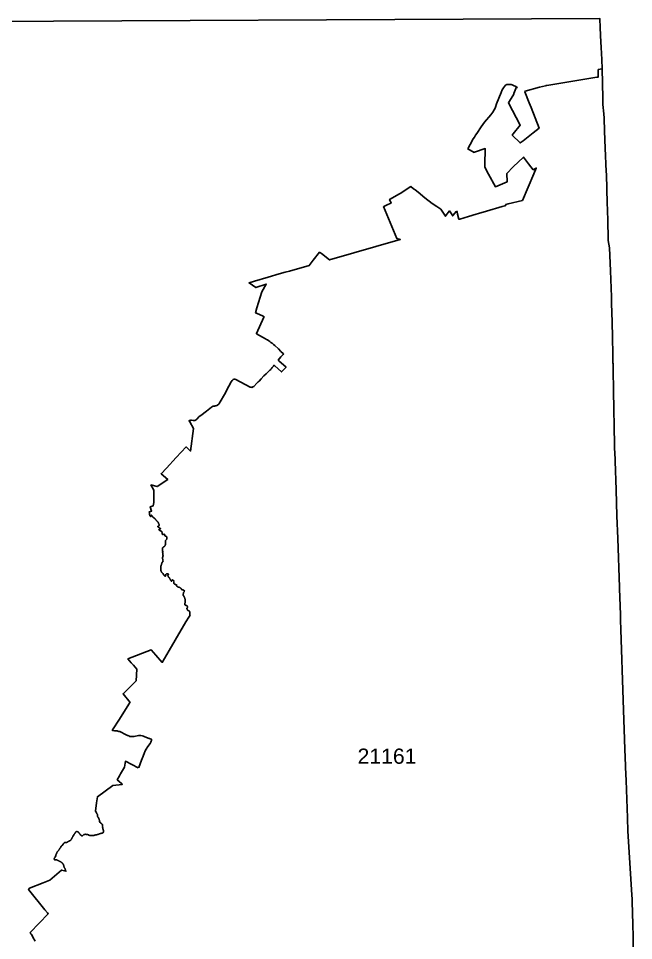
# Model space of a CAD drawing. Header units: inches. Extents: x 1341578 to 1502124, y 557203 to 748561.
# Drawn here: x 1413024 to 1434640, y 716160 to 748561 of the extents above; entities that cross this region are included whole.
import ezdxf
from ezdxf.enums import TextEntityAlignment as Align

# ---------------------------------------------------------------- set-up
doc = ezdxf.new("R2010")
doc.units = ezdxf.units.IN
doc.header["$MEASUREMENT"] = 0
doc.layers.add('Zipcode', color=7, linetype='Continuous')
doc.layers.add('ZipcodeAnno', color=7, linetype='Continuous')
doc.styles.add('Arial', font='arial.ttf')

msp = doc.modelspace()

# ---------------------------------------------------------------- linework, layer by layer
at = {"layer": 'Zipcode'}
for points in [[(1409439, 748445), (1433453, 748561), (1433455, 748520), (1433466, 748270), (1433481, 747954), (1433481, 747946), (1433500, 747541), (1433520, 747116), (1433535, 746793), (1433534, 746785), (1433400, 746762), (1433397, 746500), (1433348, 746494), (1431589, 746206), (1431560, 746201), (1431541, 746196), (1431329, 746145), (1430835, 746010), (1430822, 745981), (1430821, 745980), (1430973, 745599), (1431040, 745429), (1431328, 744707), (1431113, 744541), (1430755, 744265), (1430651, 744185), (1430375, 744464), (1430410, 744508), (1430657, 744809), (1430655, 744813), (1430245, 745598), (1430277, 745651), (1430428, 745903), (1430434, 745921), (1430500, 746104), (1430512, 746138), (1430550, 746131), (1430499, 746164), (1430420, 746207), (1430380, 746224), (1430338, 746235), (1430297, 746242), (1430255, 746245), (1430216, 746242), (1430180, 746235), (1430159, 746227), (1430138, 746213), (1430103, 746174), (1430068, 746125), (1430047, 746089), (1430024, 746047), (1430011, 746014), (1430001, 745990), (1429989, 745964), (1429826, 745563), (1429783, 745445), (1429761, 745386), (1429741, 745344), (1429699, 745270), (1429664, 745216), (1429628, 745169), (1429551, 745090), (1429467, 744997), (1429404, 744921), (1429282, 744751), (1429128, 744518), (1429086, 744457), (1429045, 744392), (1429005, 744327), (1428899, 744131), (1428824, 744008), (1428816, 743978), (1429041, 743853), (1429056, 743858), (1429428, 743987), (1429410, 743418), (1429408, 743351), (1429464, 743246), (1429546, 743095), (1429787, 742646), (1430197, 742815), (1430183, 743112), (1430414, 743341), (1430770, 743692), (1430953, 743455), (1431116, 743244), (1431219, 743301), (1431136, 743106), (1430733, 742163), (1430239, 742042), (1430156, 742021), (1430141, 741985), (1430114, 741977), (1430017, 741948), (1429470, 741787), (1429191, 741705), (1429112, 741682), (1428838, 741602), (1428533, 741512), (1428510, 741505), (1428501, 741504), (1428457, 741685), (1428437, 741770), (1428434, 741784), (1428431, 741784), (1428413, 741759), (1428410, 741756), (1428408, 741752), (1428406, 741758), (1428401, 741777), (1428305, 741644), (1428288, 741620), (1428190, 741769), (1428171, 741799), (1428049, 741632), (1428032, 741609), (1427864, 741865), (1427732, 741952), (1427563, 742061), (1427309, 742262), (1427066, 742454), (1426965, 742533), (1426931, 742560), (1426910, 742576), (1426817, 742650), (1426817, 742650), (1426438, 742414), (1426436, 742414), (1426397, 742389), (1426253, 742309), (1426253, 742309), (1426066, 742204), (1426118, 742073), (1426004, 742020), (1425869, 741958), (1425856, 741952), (1426318, 740831), (1426439, 740788), (1423956, 740077), (1423956, 740077), (1423669, 740298), (1423608, 740345), (1423382, 740070), (1423241, 739875), (1422547, 739683), (1422393, 739640), (1422186, 739582), (1421798, 739474), (1421319, 739327), (1421128, 739268), (1421367, 739103), (1421732, 739226), (1421583, 738955), (1421402, 738391), (1421360, 738216), (1421389, 738203), (1421625, 738096), (1421658, 738081), (1421653, 738070), (1421393, 737494), (1421388, 737483), (1421710, 737304), (1421740, 737285), (1421773, 737264), (1421823, 737230), (1421861, 737205), (1421897, 737176), (1421940, 737145), (1421964, 737127), (1421989, 737104), (1422029, 737069), (1422158, 736947), (1422249, 736859), (1422339, 736774), (1422326, 736751), (1422249, 736665), (1422155, 736552), (1422180, 736529), (1422430, 736302), (1422414, 736287), (1422301, 736174), (1422268, 736141), (1422035, 736354), (1422009, 736377), (1421983, 736347), (1421955, 736311), (1421941, 736293), (1421924, 736273), (1421892, 736236), (1421878, 736219), (1421859, 736200), (1421795, 736141), (1421725, 736075), (1421653, 736005), (1421554, 735900), (1421478, 735821), (1421447, 735787), (1421407, 735750), (1421294, 735632), (1421266, 735612), (1421247, 735603), (1421225, 735598), (1421202, 735600), (1421173, 735609), (1420667, 735871), (1420630, 735888), (1420600, 735891), (1420572, 735880), (1420554, 735867), (1420529, 735836), (1420502, 735792), (1420418, 735636), (1420260, 735352), (1420119, 735092), (1420080, 735028), (1420067, 735010), (1420036, 734983), (1420019, 734972), (1419991, 734959), (1419958, 734949), (1419935, 734946), (1419911, 734943), (1419870, 734933), (1419842, 734922), (1419813, 734906), (1419748, 734858), (1419631, 734761), (1419429, 734615), (1419378, 734570), (1419296, 734483), (1419280, 734469), (1419264, 734458), (1419243, 734446), (1419219, 734439), (1419192, 734437), (1419180, 734437), (1419178, 734437), (1419163, 734438), (1419107, 734441), (1419078, 734441), (1419056, 734439), (1419031, 734431), (1419020, 734429), (1419022, 734426), (1419045, 734388), (1419180, 734158), (1419074, 733357), (1418917, 733506), (1418569, 733132), (1418225, 732762), (1418039, 732562), (1418270, 732362), (1417903, 732110), (1417681, 732171), (1417680, 732171), (1417786, 731981), (1417788, 731977), (1417781, 731555), (1417757, 731430), (1417656, 731401), (1417654, 731401), (1417705, 731249), (1417622, 731221), (1417623, 731215), (1417624, 731207), (1417625, 731201), (1417625, 731193), (1417626, 731188), (1417626, 731181), (1417626, 731176), (1417627, 731167), (1417627, 731161), (1417628, 731151), (1417628, 731147), (1417629, 731146), (1417630, 731141), (1417631, 731134), (1417634, 731120), (1417636, 731110), (1417637, 731105), (1417639, 731100), (1417641, 731095), (1417643, 731089), (1417649, 731079), (1417652, 731075), (1417657, 731071), (1417664, 731066), (1417672, 731060), (1417676, 731057), (1417682, 731055), (1417684, 731060), (1417683, 731065), (1417682, 731072), (1417681, 731080), (1417680, 731087), (1417679, 731095), (1417679, 731101), (1417680, 731106), (1417687, 731112), (1417693, 731112), (1417700, 731106), (1417704, 731102), (1417708, 731097), (1417713, 731091), (1417717, 731084), (1417721, 731079), (1417727, 731072), (1417731, 731067), (1417732, 731066), (1417736, 731059), (1417739, 731052), (1417741, 731048), (1417743, 731045), (1417747, 731042), (1417751, 731038), (1417757, 731031), (1417764, 731026), (1417768, 731022), (1417771, 731018), (1417775, 731015), (1417780, 731012), (1417785, 731010), (1417791, 731008), (1417796, 731006), (1417801, 731004), (1417805, 731001), (1417810, 730997), (1417814, 730993), (1417817, 730989), (1417821, 730985), (1417824, 730980), (1417828, 730976), (1417832, 730971), (1417837, 730966), (1417840, 730961), (1417843, 730957), (1417846, 730953), (1417849, 730948), (1417853, 730943), (1417856, 730938), (1417859, 730934), (1417866, 730926), (1417870, 730921), (1417876, 730915), (1417883, 730909), (1417889, 730902), (1417894, 730897), (1417898, 730893), (1417907, 730885), (1417913, 730879), (1417917, 730874), (1417921, 730870), (1417930, 730858), (1417934, 730851), (1417936, 730845), (1417939, 730840), (1417941, 730835), (1417943, 730829), (1417946, 730824), (1417948, 730818), (1417950, 730813), (1417953, 730805), (1417956, 730796), (1417964, 730780), (1417970, 730770), (1417974, 730763), (1417977, 730756), (1417977, 730750), (1417973, 730741), (1417967, 730736), (1417959, 730731), (1417954, 730729), (1417940, 730724), (1417929, 730718), (1417924, 730715), (1417921, 730711), (1417922, 730706), (1417925, 730701), (1417929, 730696), (1417933, 730692), (1417938, 730688), (1417943, 730684), (1417949, 730680), (1417957, 730675), (1417964, 730670), (1417968, 730668), (1417974, 730664), (1417982, 730662), (1417985, 730657), (1417990, 730654), (1417996, 730652), (1418000, 730649), (1418006, 730645), (1418010, 730640), (1418013, 730635), (1418015, 730628), (1418014, 730623), (1418010, 730619), (1418003, 730617), (1417997, 730616), (1417989, 730616), (1417981, 730612), (1417973, 730609), (1417966, 730604), (1417961, 730599), (1417959, 730593), (1417962, 730588), (1417967, 730582), (1417973, 730577), (1417979, 730574), (1417984, 730572), (1417991, 730568), (1417995, 730566), (1418001, 730563), (1418006, 730561), (1418013, 730557), (1418023, 730554), (1418033, 730549), (1418038, 730547), (1418043, 730544), (1418047, 730540), (1418054, 730533), (1418058, 730528), (1418061, 730523), (1418064, 730519), (1418066, 730514), (1418069, 730507), (1418072, 730498), (1418073, 730492), (1418075, 730480), (1418076, 730474), (1418076, 730468), (1418076, 730463), (1418076, 730454), (1418076, 730448), (1418077, 730443), (1418081, 730433), (1418085, 730428), (1418090, 730424), (1418097, 730422), (1418103, 730422), (1418109, 730424), (1418115, 730427), (1418121, 730429), (1418126, 730432), (1418129, 730437), (1418134, 730440), (1418139, 730442), (1418144, 730439), (1418150, 730435), (1418155, 730430), (1418161, 730425), (1418164, 730422), (1418168, 730418), (1418170, 730413), (1418171, 730407), (1418171, 730401), (1418171, 730392), (1418171, 730387), (1418172, 730382), (1418174, 730376), (1418179, 730372), (1418187, 730369), (1418193, 730369), (1418203, 730369), (1418210, 730369), (1418215, 730367), (1418220, 730365), (1418227, 730361), (1418230, 730357), (1418232, 730351), (1418234, 730345), (1418235, 730340), (1418237, 730333), (1418239, 730321), (1418240, 730315), (1418241, 730308), (1418241, 730302), (1418241, 730295), (1418241, 730290), (1418241, 730284), (1418241, 730279), (1418240, 730270), (1418239, 730269), (1418238, 730265), (1418235, 730260), (1418231, 730254), (1418227, 730250), (1418220, 730243), (1418213, 730237), (1418202, 730226), (1418196, 730218), (1418194, 730213), (1418191, 730206), (1418189, 730197), (1418188, 730188), (1418187, 730183), (1418188, 730177), (1418188, 730171), (1418189, 730164), (1418189, 730158), (1418190, 730151), (1418191, 730143), (1418192, 730137), (1418192, 730132), (1418192, 730127), (1418192, 730121), (1418193, 730116), (1418193, 730110), (1418192, 730099), (1418191, 730094), (1418191, 730087), (1418190, 730082), (1418189, 730075), (1418188, 730068), (1418186, 730061), (1418182, 730052), (1418180, 730046), (1418177, 730040), (1418172, 730031), (1418167, 730025), (1418163, 730020), (1418158, 730014), (1418150, 730008), (1418145, 730003), (1418140, 730000), (1418136, 729997), (1418131, 729994), (1418126, 729991), (1418120, 729987), (1418114, 729983), (1418110, 729979), (1418105, 729975), (1418100, 729969), (1418095, 729964), (1418092, 729958), (1418089, 729952), (1418086, 729942), (1418085, 729935), (1418086, 729919), (1418086, 729913), (1418087, 729899), (1418088, 729893), (1418089, 729887), (1418089, 729882), (1418091, 729872), (1418092, 729864), (1418092, 729857), (1418091, 729851), (1418092, 729846), (1418094, 729837), (1418093, 729830), (1418093, 729823), (1418092, 729818), (1418092, 729809), (1418092, 729803), (1418092, 729797), (1418093, 729790), (1418093, 729782), (1418093, 729776), (1418094, 729764), (1418095, 729753), (1418095, 729742), (1418096, 729735), (1418097, 729730), (1418098, 729724), (1418100, 729714), (1418103, 729703), (1418106, 729682), (1418106, 729675), (1418105, 729670), (1418104, 729662), (1418102, 729657), (1418100, 729651), (1418098, 729646), (1418096, 729640), (1418094, 729634), (1418092, 729629), (1418091, 729623), (1418090, 729618), (1418089, 729612), (1418088, 729606), (1418088, 729600), (1418088, 729584), (1418091, 729574), (1418092, 729567), (1418093, 729562), (1418093, 729556), (1418094, 729547), (1418094, 729542), (1418095, 729535), (1418101, 729521), (1418102, 729517), (1418104, 729511), (1418105, 729504), (1418097, 729478), (1418093, 729474), (1418086, 729467), (1418082, 729461), (1418078, 729455), (1418076, 729450), (1418074, 729445), (1418072, 729439), (1418067, 729426), (1418065, 729420), (1418064, 729415), (1418062, 729410), (1418059, 729403), (1418057, 729398), (1418056, 729393), (1418055, 729387), (1418054, 729382), (1418052, 729376), (1418050, 729369), (1418048, 729364), (1418046, 729358), (1418044, 729353), (1418043, 729352), (1418041, 729347), (1418039, 729341), (1418037, 729336), (1418035, 729331), (1418033, 729326), (1418032, 729321), (1418030, 729313), (1418028, 729304), (1418027, 729299), (1418024, 729286), (1418024, 729279), (1418024, 729274), (1418024, 729268), (1418024, 729263), (1418026, 729258), (1418026, 729253), (1418025, 729247), (1418025, 729242), (1418025, 729235), (1418025, 729226), (1418027, 729212), (1418028, 729201), (1418029, 729193), (1418030, 729188), (1418031, 729177), (1418032, 729171), (1418033, 729162), (1418034, 729156), (1418036, 729149), (1418039, 729142), (1418041, 729137), (1418043, 729131), (1418045, 729126), (1418048, 729120), (1418050, 729114), (1418054, 729107), (1418060, 729097), (1418069, 729088), (1418075, 729083), (1418079, 729080), (1418087, 729074), (1418095, 729066), (1418102, 729057), (1418107, 729050), (1418112, 729044), (1418113, 729042), (1418115, 729040), (1418124, 729026), (1418126, 729022), (1418128, 729016), (1418130, 729010), (1418133, 729002), (1418138, 728995), (1418142, 728991), (1418147, 728987), (1418154, 728978), (1418158, 728974), (1418166, 728970), (1418171, 728968), (1418181, 728966), (1418188, 728967), (1418195, 728970), (1418199, 728979), (1418199, 728985), (1418198, 728990), (1418194, 729003), (1418196, 729012), (1418198, 729016), (1418201, 729021), (1418203, 729026), (1418212, 729036), (1418216, 729039), (1418223, 729042), (1418228, 729044), (1418237, 729047), (1418251, 729051), (1418256, 729051), (1418267, 729051), (1418275, 729051), (1418282, 729050), (1418287, 729047), (1418291, 729043), (1418293, 729038), (1418295, 729032), (1418293, 729027), (1418291, 729022), (1418287, 729016), (1418283, 729011), (1418279, 729002), (1418279, 728985), (1418280, 728978), (1418281, 728972), (1418282, 728965), (1418285, 728956), (1418289, 728947), (1418292, 728941), (1418297, 728936), (1418301, 728932), (1418306, 728928), (1418310, 728924), (1418313, 728920), (1418318, 728915), (1418324, 728908), (1418327, 728904), (1418330, 728899), (1418335, 728892), (1418343, 728879), (1418343, 728879), (1418348, 728869), (1418351, 728863), (1418353, 728856), (1418356, 728850), (1418357, 728850), (1418365, 728833), (1418366, 728831), (1418369, 728826), (1418372, 728821), (1418377, 728815), (1418382, 728808), (1418386, 728803), (1418389, 728799), (1418396, 728791), (1418400, 728787), (1418406, 728785), (1418411, 728785), (1418415, 728789), (1418416, 728795), (1418416, 728801), (1418417, 728806), (1418418, 728812), (1418420, 728821), (1418423, 728826), (1418427, 728831), (1418435, 728832), (1418448, 728829), (1418456, 728824), (1418460, 728820), (1418464, 728816), (1418471, 728806), (1418481, 728792), (1418483, 728787), (1418485, 728781), (1418489, 728776), (1418492, 728768), (1418491, 728763), (1418490, 728758), (1418489, 728751), (1418488, 728744), (1418487, 728738), (1418485, 728732), (1418483, 728727), (1418482, 728720), (1418483, 728715), (1418483, 728710), (1418491, 728696), (1418498, 728690), (1418503, 728687), (1418513, 728683), (1418520, 728680), (1418529, 728677), (1418534, 728675), (1418546, 728671), (1418554, 728669), (1418559, 728668), (1418572, 728665), (1418578, 728663), (1418581, 728660), (1418583, 728655), (1418584, 728649), (1418583, 728644), (1418583, 728638), (1418584, 728633), (1418584, 728628), (1418588, 728619), (1418591, 728613), (1418597, 728605), (1418600, 728600), (1418605, 728595), (1418615, 728588), (1418619, 728586), (1418625, 728584), (1418630, 728584), (1418636, 728582), (1418642, 728580), (1418647, 728579), (1418660, 728576), (1418671, 728575), (1418677, 728573), (1418684, 728569), (1418691, 728565), (1418695, 728562), (1418707, 728553), (1418712, 728550), (1418717, 728547), (1418722, 728544), (1418727, 728541), (1418731, 728538), (1418736, 728534), (1418741, 728530), (1418746, 728526), (1418749, 728521), (1418751, 728517), (1418754, 728511), (1418755, 728506), (1418756, 728501), (1418758, 728495), (1418761, 728491), (1418769, 728486), (1418780, 728483), (1418785, 728482), (1418794, 728481), (1418802, 728480), (1418805, 728479), (1418821, 728475), (1418825, 728474), (1418831, 728471), (1418836, 728469), (1418841, 728466), (1418851, 728457), (1418856, 728442), (1418852, 728430), (1418850, 728424), (1418847, 728419), (1418843, 728413), (1418840, 728406), (1418835, 728396), (1418830, 728386), (1418827, 728380), (1418810, 728322), (1418810, 728320), (1418811, 728314), (1418811, 728308), (1418813, 728302), (1418818, 728288), (1418821, 728282), (1418826, 728274), (1418831, 728267), (1418835, 728261), (1418841, 728253), (1418844, 728248), (1418848, 728243), (1418853, 728234), (1418859, 728221), (1418861, 728215), (1418863, 728209), (1418865, 728202), (1418868, 728193), (1418870, 728188), (1418871, 728182), (1418873, 728177), (1418876, 728167), (1418879, 728156), (1418880, 728147), (1418881, 728142), (1418883, 728136), (1418884, 728126), (1418885, 728121), (1418886, 728115), (1418886, 728106), (1418886, 728101), (1418887, 728093), (1418886, 728088), (1418886, 728080), (1418886, 728074), (1418885, 728068), (1418884, 728062), (1418884, 728056), (1418883, 728050), (1418881, 728043), (1418881, 728036), (1418879, 728029), (1418879, 728029), (1418879, 728023), (1418877, 728017), (1418877, 728012), (1418876, 728005), (1418875, 727999), (1418874, 727993), (1418874, 727987), (1418874, 727981), (1418874, 727980), (1418875, 727974), (1418875, 727968), (1418876, 727963), (1418877, 727957), (1418890, 727940), (1418898, 727939), (1418903, 727938), (1418909, 727936), (1418916, 727935), (1418932, 727931), (1418941, 727928), (1418946, 727925), (1418951, 727921), (1418956, 727913), (1418958, 727905), (1418960, 727897), (1418963, 727885), (1418964, 727878), (1418964, 727872), (1418963, 727864), (1418962, 727859), (1418959, 727852), (1418956, 727847), (1418952, 727843), (1418947, 727838), (1418944, 727832), (1418944, 727826), (1418946, 727820), (1418949, 727810), (1418952, 727799), (1418956, 727789), (1418960, 727782), (1418966, 727775), (1418970, 727771), (1418982, 727763), (1418988, 727759), (1418999, 727753), (1419013, 727747), (1419018, 727744), (1419024, 727739), (1419032, 727729), (1419036, 727723), (1419039, 727716), (1419040, 727712), (1419043, 727705), (1419044, 727705), (1419045, 727693), (1419047, 727687), (1419048, 727680), (1419048, 727673), (1419050, 727653), (1419051, 727640), (1419051, 727634), (1419051, 727624), (1419052, 727619), (1419052, 727614), (1419052, 727609), (1419053, 727602), (1419055, 727594), (1419056, 727591), (1419011, 727523), (1418904, 727358), (1418529, 726711), (1418321, 726352), (1418079, 725935), (1417858, 726185), (1417693, 726373), (1417687, 726371), (1416872, 726057), (1416989, 725921), (1417065, 725832), (1417185, 725693), (1417161, 725284), (1416703, 724832), (1416945, 724524), (1416930, 724500), (1416547, 723902), (1416504, 723834), (1416401, 723674), (1416334, 723569), (1416325, 723555), (1416319, 723547), (1416344, 723540), (1416399, 723532), (1416488, 723526), (1416498, 723525), (1416517, 723522), (1416521, 723521), (1416555, 723511), (1416583, 723500), (1416662, 723465), (1416739, 723426), (1416788, 723399), (1416859, 723366), (1416868, 723362), (1416903, 723348), (1416944, 723335), (1416980, 723329), (1417015, 723328), (1417094, 723335), (1417245, 723364), (1417269, 723367), (1417327, 723364), (1417375, 723355), (1417415, 723338), (1417464, 723317), (1417624, 723259), (1417625, 723259), (1417655, 723248), (1417702, 723232), (1417698, 723193), (1417692, 723161), (1417681, 723135), (1417649, 723084), (1417572, 722975), (1417518, 722887), (1417476, 722824), (1417462, 722796), (1417452, 722771), (1417404, 722637), (1417352, 722499), (1417260, 722241), (1417254, 722244), (1417243, 722250), (1417238, 722252), (1417234, 722243), (1417231, 722233), (1416782, 722458), (1416781, 722457), (1416772, 722398), (1416749, 722249), (1416649, 722073), (1416615, 722014), (1416577, 721947), (1416499, 721811), (1416562, 721754), (1416643, 721679), (1416643, 721669), (1416666, 721662), (1416665, 721651), (1416664, 721640), (1416340, 721610), (1415799, 721213), (1415767, 721001), (1415729, 720705), (1415752, 720672), (1415752, 720669), (1415766, 720645), (1415769, 720639), (1415775, 720629), (1415779, 720623), (1415784, 720617), (1415788, 720611), (1415794, 720600), (1415797, 720592), (1415798, 720586), (1415798, 720580), (1415799, 720574), (1415798, 720568), (1415798, 720562), (1415798, 720554), (1415800, 720546), (1415802, 720537), (1415804, 720528), (1415806, 720523), (1415808, 720517), (1415811, 720512), (1415814, 720507), (1415816, 720501), (1415819, 720497), (1415823, 720491), (1415829, 720484), (1415833, 720478), (1415841, 720469), (1415843, 720463), (1415845, 720459), (1415849, 720452), (1415852, 720446), (1415854, 720441), (1415856, 720430), (1415859, 720421), (1415861, 720416), (1415863, 720408), (1415865, 720401), (1415868, 720390), (1415870, 720384), (1415871, 720378), (1415872, 720370), (1415873, 720365), (1415874, 720357), (1415875, 720352), (1415878, 720339), (1415891, 720307), (1415895, 720303), (1415902, 720298), (1415909, 720292), (1415914, 720289), (1415919, 720287), (1415923, 720283), (1415927, 720280), (1415931, 720276), (1415936, 720273), (1415940, 720269), (1415945, 720265), (1415950, 720261), (1415954, 720258), (1415961, 720253), (1415965, 720248), (1415969, 720241), (1415974, 720232), (1415979, 720218), (1415980, 720212), (1415981, 720207), (1415983, 720200), (1415984, 720193), (1415985, 720172), (1415984, 720157), (1415984, 720143), (1415984, 720137), (1415985, 720130), (1415986, 720124), (1415987, 720118), (1415989, 720106), (1415990, 720092), (1415991, 720087), (1415994, 720078), (1415996, 720073), (1416006, 720041), (1416009, 720036), (1416009, 720030), (1416011, 720024), (1416012, 720019), (1416012, 720018), (1416014, 720013), (1416014, 720007), (1416015, 719993), (1416014, 719984), (1416013, 719976), (1416011, 719967), (1416005, 719955), (1416003, 719953), (1415996, 719945), (1415988, 719940), (1415970, 719933), (1415964, 719932), (1415955, 719931), (1415947, 719930), (1415940, 719929), (1415932, 719926), (1415927, 719926), (1415920, 719924), (1415915, 719922), (1415908, 719920), (1415902, 719918), (1415897, 719916), (1415889, 719914), (1415880, 719911), (1415871, 719908), (1415864, 719906), (1415851, 719901), (1415843, 719899), (1415833, 719895), (1415822, 719892), (1415816, 719891), (1415810, 719888), (1415802, 719886), (1415795, 719885), (1415790, 719883), (1415782, 719880), (1415776, 719878), (1415767, 719877), (1415761, 719875), (1415749, 719872), (1415744, 719871), (1415737, 719869), (1415732, 719869), (1415726, 719868), (1415719, 719866), (1415713, 719864), (1415703, 719861), (1415699, 719860), (1415693, 719859), (1415688, 719858), (1415681, 719857), (1415664, 719854), (1415656, 719853), (1415654, 719853), (1415643, 719852), (1415635, 719851), (1415627, 719850), (1415620, 719849), (1415615, 719848), (1415608, 719848), (1415601, 719848), (1415595, 719848), (1415594, 719848), (1415588, 719848), (1415580, 719849), (1415574, 719851), (1415568, 719853), (1415561, 719854), (1415556, 719855), (1415547, 719856), (1415538, 719857), (1415501, 719868), (1415497, 719870), (1415480, 719875), (1415474, 719877), (1415469, 719880), (1415463, 719882), (1415448, 719887), (1415443, 719888), (1415438, 719888), (1415431, 719889), (1415420, 719890), (1415413, 719890), (1415407, 719890), (1415398, 719890), (1415393, 719891), (1415377, 719893), (1415372, 719893), (1415360, 719892), (1415355, 719891), (1415348, 719891), (1415341, 719890), (1415335, 719888), (1415328, 719885), (1415316, 719880), (1415310, 719875), (1415305, 719872), (1415297, 719862), (1415293, 719855), (1415284, 719846), (1415278, 719843), (1415270, 719840), (1415260, 719839), (1415250, 719841), (1415241, 719844), (1415236, 719847), (1415228, 719851), (1415224, 719855), (1415218, 719860), (1415211, 719867), (1415208, 719871), (1415204, 719879), (1415200, 719885), (1415195, 719892), (1415190, 719897), (1415180, 719908), (1415172, 719916), (1415168, 719920), (1415163, 719925), (1415158, 719932), (1415154, 719937), (1415150, 719943), (1415143, 719955), (1415134, 719970), (1415129, 719975), (1415129, 719975), (1415122, 719979), (1415114, 719982), (1415109, 719983), (1415101, 719985), (1415093, 719988), (1415085, 719990), (1415074, 719990), (1415067, 719989), (1415060, 719988), (1415054, 719985), (1415047, 719981), (1415043, 719978), (1415039, 719974), (1415033, 719967), (1415025, 719956), (1415021, 719949), (1415018, 719944), (1415013, 719937), (1415009, 719929), (1415006, 719925), (1414995, 719911), (1414992, 719907), (1414988, 719902), (1414980, 719893), (1414977, 719889), (1414969, 719877), (1414966, 719872), (1414956, 719855), (1414952, 719847), (1414945, 719832), (1414942, 719827), (1414940, 719822), (1414938, 719816), (1414936, 719811), (1414933, 719806), (1414931, 719801), (1414927, 719795), (1414914, 719777), (1414910, 719771), (1414906, 719763), (1414903, 719757), (1414902, 719752), (1414898, 719743), (1414896, 719738), (1414893, 719733), (1414890, 719727), (1414886, 719722), (1414882, 719716), (1414875, 719707), (1414866, 719698), (1414862, 719693), (1414857, 719687), (1414852, 719683), (1414848, 719679), (1414844, 719676), (1414838, 719672), (1414832, 719668), (1414827, 719666), (1414821, 719663), (1414820, 719663), (1414808, 719658), (1414803, 719656), (1414796, 719653), (1414792, 719652), (1414779, 719643), (1414774, 719640), (1414770, 719637), (1414764, 719633), (1414755, 719627), (1414750, 719623), (1414744, 719619), (1414739, 719616), (1414733, 719612), (1414728, 719609), (1414722, 719606), (1414710, 719603), (1414697, 719603), (1414691, 719603), (1414685, 719604), (1414676, 719605), (1414669, 719606), (1414664, 719606), (1414656, 719606), (1414648, 719603), (1414639, 719599), (1414634, 719596), (1414629, 719592), (1414624, 719583), (1414620, 719578), (1414610, 719567), (1414603, 719559), (1414598, 719554), (1414594, 719550), (1414561, 719504), (1414558, 719499), (1414554, 719495), (1414550, 719490), (1414546, 719485), (1414541, 719481), (1414537, 719477), (1414534, 719475), (1414532, 719473), (1414530, 719472), (1414515, 719440), (1414509, 719432), (1414502, 719424), (1414492, 719414), (1414484, 719405), (1414478, 719396), (1414473, 719387), (1414468, 719378), (1414463, 719368), (1414456, 719358), (1414449, 719348), (1414440, 719336), (1414429, 719322), (1414421, 719312), (1414418, 719308), (1414411, 719299), (1414399, 719285), (1414392, 719275), (1414385, 719266), (1414378, 719255), (1414368, 719239), (1414362, 719223), (1414356, 719206), (1414352, 719195), (1414346, 719183), (1414341, 719171), (1414333, 719152), (1414323, 719119), (1414319, 719109), (1414315, 719099), (1414310, 719089), (1414305, 719080), (1414298, 719071), (1414292, 719062), (1414288, 719053), (1414283, 719041), (1414277, 719031), (1414273, 719022), (1414274, 719011), (1414281, 719003), (1414292, 718996), (1414314, 718991), (1414326, 718992), (1414339, 718995), (1414349, 718997), (1414360, 718997), (1414370, 718995), (1414379, 718992), (1414390, 718988), (1414400, 718982), (1414414, 718975), (1414418, 718972), (1414423, 718970), (1414434, 718964), (1414444, 718959), (1414453, 718954), (1414465, 718948), (1414475, 718943), (1414487, 718937), (1414499, 718931), (1414510, 718925), (1414524, 718917), (1414532, 718911), (1414541, 718904), (1414550, 718895), (1414558, 718888), (1414567, 718880), (1414580, 718865), (1414585, 718856), (1414592, 718847), (1414600, 718837), (1414606, 718827), (1414612, 718811), (1414616, 718801), (1414618, 718791), (1414621, 718779), (1414624, 718764), (1414626, 718753), (1414629, 718743), (1414636, 718731), (1414642, 718720), (1414646, 718711), (1414652, 718701), (1414658, 718691), (1414662, 718678), (1414667, 718663), (1414670, 718652), (1414674, 718643), (1414678, 718633), (1414682, 718624), (1414688, 718614), (1414695, 718604), (1414700, 718595), (1414641, 718610), (1414541, 718635), (1414130, 718277), (1413889, 718185), (1413411, 718003), (1413378, 717949), (1413957, 717241), (1414044, 717132), (1414070, 717099), (1413438, 716443), (1413463, 716399), (1413478, 716373), (1413514, 716310), (1413532, 716277), (1413612, 716134)], [(1413612, 716134), (1413532, 716277), (1413514, 716310), (1413478, 716373), (1413463, 716399), (1413438, 716443), (1414070, 717099), (1414044, 717132), (1413957, 717241), (1413378, 717949), (1413411, 718003), (1413889, 718185), (1414130, 718277), (1414541, 718635), (1414641, 718610), (1414700, 718595), (1414695, 718604), (1414688, 718614), (1414682, 718624), (1414678, 718633), (1414674, 718643), (1414670, 718652), (1414667, 718663), (1414662, 718678), (1414658, 718691), (1414652, 718701), (1414646, 718711), (1414642, 718720), (1414636, 718731), (1414629, 718743), (1414626, 718753), (1414624, 718764), (1414621, 718779), (1414618, 718791), (1414616, 718801), (1414612, 718811), (1414606, 718827), (1414600, 718837), (1414592, 718847), (1414585, 718856), (1414580, 718865), (1414567, 718880), (1414558, 718888), (1414550, 718895), (1414541, 718904), (1414532, 718911), (1414524, 718917), (1414510, 718925), (1414499, 718931), (1414487, 718937), (1414475, 718943), (1414465, 718948), (1414453, 718954), (1414444, 718959), (1414434, 718964), (1414423, 718970), (1414418, 718972), (1414414, 718975), (1414400, 718982), (1414390, 718988), (1414379, 718992), (1414370, 718995), (1414360, 718997), (1414349, 718997), (1414339, 718995), (1414326, 718992), (1414314, 718991), (1414292, 718996), (1414281, 719003), (1414274, 719011), (1414273, 719022), (1414277, 719031), (1414283, 719041), (1414288, 719053), (1414292, 719062), (1414298, 719071), (1414305, 719080), (1414310, 719089), (1414315, 719099), (1414319, 719109), (1414323, 719119), (1414333, 719152), (1414341, 719171), (1414346, 719183), (1414352, 719195), (1414356, 719206), (1414362, 719223), (1414368, 719239), (1414378, 719255), (1414385, 719266), (1414392, 719275), (1414399, 719285), (1414411, 719299), (1414418, 719308), (1414421, 719312), (1414429, 719322), (1414440, 719336), (1414449, 719348), (1414456, 719358), (1414463, 719368), (1414468, 719378), (1414473, 719387), (1414478, 719396), (1414484, 719405), (1414492, 719414), (1414502, 719424), (1414509, 719432), (1414515, 719440), (1414530, 719472), (1414532, 719473), (1414534, 719475), (1414537, 719477), (1414541, 719481), (1414546, 719485), (1414550, 719490), (1414554, 719495), (1414558, 719499), (1414561, 719504), (1414594, 719550), (1414598, 719554), (1414603, 719559), (1414610, 719567), (1414620, 719578), (1414624, 719583), (1414629, 719592), (1414634, 719596), (1414639, 719599), (1414648, 719603), (1414656, 719606), (1414664, 719606), (1414669, 719606), (1414676, 719605), (1414685, 719604), (1414691, 719603), (1414697, 719603), (1414710, 719603), (1414722, 719606), (1414728, 719609), (1414733, 719612), (1414739, 719616), (1414744, 719619), (1414750, 719623), (1414755, 719627), (1414764, 719633), (1414770, 719637), (1414774, 719640), (1414779, 719643), (1414792, 719652), (1414796, 719653), (1414803, 719656), (1414808, 719658), (1414820, 719663), (1414821, 719663), (1414827, 719666), (1414832, 719668), (1414838, 719672), (1414844, 719676), (1414848, 719679), (1414852, 719683), (1414857, 719687), (1414862, 719693), (1414866, 719698), (1414875, 719707), (1414882, 719716), (1414886, 719722), (1414890, 719727), (1414893, 719733), (1414896, 719738), (1414898, 719743), (1414902, 719752), (1414903, 719757), (1414906, 719763), (1414910, 719771), (1414914, 719777), (1414927, 719795), (1414931, 719801), (1414933, 719806), (1414936, 719811), (1414938, 719816), (1414940, 719822), (1414942, 719827), (1414945, 719832), (1414952, 719847), (1414956, 719855), (1414966, 719872), (1414969, 719877), (1414977, 719889), (1414980, 719893), (1414988, 719902), (1414992, 719907), (1414995, 719911), (1415006, 719925), (1415009, 719929), (1415013, 719937), (1415018, 719944), (1415021, 719949), (1415025, 719956), (1415033, 719967), (1415039, 719974), (1415043, 719978), (1415047, 719981), (1415054, 719985), (1415060, 719988), (1415067, 719989), (1415074, 719990), (1415085, 719990), (1415093, 719988), (1415101, 719985), (1415109, 719983), (1415114, 719982), (1415122, 719979), (1415129, 719975), (1415129, 719975), (1415134, 719970), (1415143, 719955), (1415150, 719943), (1415154, 719937), (1415158, 719932), (1415163, 719925), (1415168, 719920), (1415172, 719916), (1415180, 719908), (1415190, 719897), (1415195, 719892), (1415200, 719885), (1415204, 719879), (1415208, 719871), (1415211, 719867), (1415218, 719860), (1415224, 719855), (1415228, 719851), (1415236, 719847), (1415241, 719844), (1415250, 719841), (1415260, 719839), (1415270, 719840), (1415278, 719843), (1415284, 719846), (1415293, 719855), (1415297, 719862), (1415305, 719872), (1415310, 719875), (1415316, 719880), (1415328, 719885), (1415335, 719888), (1415341, 719890), (1415348, 719891), (1415355, 719891), (1415360, 719892), (1415372, 719893), (1415377, 719893), (1415393, 719891), (1415398, 719890), (1415407, 719890), (1415413, 719890), (1415420, 719890), (1415431, 719889), (1415438, 719888), (1415443, 719888), (1415448, 719887), (1415463, 719882), (1415469, 719880), (1415474, 719877), (1415480, 719875), (1415497, 719870), (1415501, 719868), (1415538, 719857), (1415547, 719856), (1415556, 719855), (1415561, 719854), (1415568, 719853), (1415574, 719851), (1415580, 719849), (1415588, 719848), (1415594, 719848), (1415595, 719848), (1415601, 719848), (1415608, 719848), (1415615, 719848), (1415620, 719849), (1415627, 719850), (1415635, 719851), (1415643, 719852), (1415654, 719853), (1415656, 719853), (1415664, 719854), (1415681, 719857), (1415688, 719858), (1415693, 719859), (1415699, 719860), (1415703, 719861), (1415713, 719864), (1415719, 719866), (1415726, 719868), (1415732, 719869), (1415737, 719869), (1415744, 719871), (1415749, 719872), (1415761, 719875), (1415767, 719877), (1415776, 719878), (1415782, 719880), (1415790, 719883), (1415795, 719885), (1415802, 719886), (1415810, 719888), (1415816, 719891), (1415822, 719892), (1415833, 719895), (1415843, 719899), (1415851, 719901), (1415864, 719906), (1415871, 719908), (1415880, 719911), (1415889, 719914), (1415897, 719916), (1415902, 719918), (1415908, 719920), (1415915, 719922), (1415920, 719924), (1415927, 719926), (1415932, 719926), (1415940, 719929), (1415947, 719930), (1415955, 719931), (1415964, 719932), (1415970, 719933), (1415988, 719940), (1415996, 719945), (1416003, 719953), (1416005, 719955), (1416011, 719967), (1416013, 719976), (1416014, 719984), (1416015, 719993), (1416014, 720007), (1416014, 720013), (1416012, 720018), (1416012, 720019), (1416011, 720024), (1416009, 720030), (1416009, 720036), (1416006, 720041), (1415996, 720073), (1415994, 720078), (1415991, 720087), (1415990, 720092), (1415989, 720106), (1415987, 720118), (1415986, 720124), (1415985, 720130), (1415984, 720137), (1415984, 720143), (1415984, 720157), (1415985, 720172), (1415984, 720193), (1415983, 720200), (1415981, 720207), (1415980, 720212), (1415979, 720218), (1415974, 720232), (1415969, 720241), (1415965, 720248), (1415961, 720253), (1415954, 720258), (1415950, 720261), (1415945, 720265), (1415940, 720269), (1415936, 720273), (1415931, 720276), (1415927, 720280), (1415923, 720283), (1415919, 720287), (1415914, 720289), (1415909, 720292), (1415902, 720298), (1415895, 720303), (1415891, 720307), (1415878, 720339), (1415875, 720352), (1415874, 720357), (1415873, 720365), (1415872, 720370), (1415871, 720378), (1415870, 720384), (1415868, 720390), (1415865, 720401), (1415863, 720408), (1415861, 720416), (1415859, 720421), (1415856, 720430), (1415854, 720441), (1415852, 720446), (1415849, 720452), (1415845, 720459), (1415843, 720463), (1415841, 720469), (1415833, 720478), (1415829, 720484), (1415823, 720491), (1415819, 720497), (1415816, 720501), (1415814, 720507), (1415811, 720512), (1415808, 720517), (1415806, 720523), (1415804, 720528), (1415802, 720537), (1415800, 720546), (1415798, 720554), (1415798, 720562), (1415798, 720568), (1415799, 720574), (1415798, 720580), (1415798, 720586), (1415797, 720592), (1415794, 720600), (1415788, 720611), (1415784, 720617), (1415779, 720623), (1415775, 720629), (1415769, 720639), (1415766, 720645), (1415752, 720669), (1415752, 720672), (1415729, 720705), (1415767, 721001), (1415799, 721213), (1416340, 721610), (1416664, 721640), (1416665, 721651), (1416666, 721662), (1416643, 721669), (1416643, 721679), (1416562, 721754), (1416499, 721811), (1416577, 721947), (1416615, 722014), (1416649, 722073), (1416749, 722249), (1416772, 722398), (1416781, 722457), (1416782, 722458), (1417231, 722233), (1417234, 722243), (1417238, 722252), (1417243, 722250), (1417254, 722244), (1417260, 722241), (1417352, 722499), (1417404, 722637), (1417452, 722771), (1417462, 722796), (1417476, 722824), (1417518, 722887), (1417572, 722975), (1417649, 723084), (1417681, 723135), (1417692, 723161), (1417698, 723193), (1417702, 723232), (1417655, 723248), (1417625, 723259), (1417624, 723259), (1417464, 723317), (1417415, 723338), (1417375, 723355), (1417327, 723364), (1417269, 723367), (1417245, 723364), (1417094, 723335), (1417015, 723328), (1416980, 723329), (1416944, 723335), (1416903, 723348), (1416868, 723362), (1416859, 723366), (1416788, 723399), (1416739, 723426), (1416662, 723465), (1416583, 723500), (1416555, 723511), (1416521, 723521), (1416517, 723522), (1416498, 723525), (1416488, 723526), (1416399, 723532), (1416344, 723540), (1416319, 723547), (1416325, 723555), (1416334, 723569), (1416401, 723674), (1416504, 723834), (1416547, 723902), (1416930, 724500), (1416945, 724524), (1416703, 724832), (1417161, 725284), (1417185, 725693), (1417065, 725832), (1416989, 725921), (1416872, 726057), (1417687, 726371), (1417693, 726373), (1417858, 726185), (1418079, 725935), (1418321, 726352), (1418529, 726711), (1418904, 727358), (1419011, 727523), (1419056, 727591), (1419055, 727594), (1419053, 727602), (1419052, 727609), (1419052, 727614), (1419052, 727619), (1419051, 727624), (1419051, 727634), (1419051, 727640), (1419050, 727653), (1419048, 727673), (1419048, 727680), (1419047, 727687), (1419045, 727693), (1419044, 727705), (1419043, 727705), (1419040, 727712), (1419039, 727716), (1419036, 727723), (1419032, 727729), (1419024, 727739), (1419018, 727744), (1419013, 727747), (1418999, 727753), (1418988, 727759), (1418982, 727763), (1418970, 727771), (1418966, 727775), (1418960, 727782), (1418956, 727789), (1418952, 727799), (1418949, 727810), (1418946, 727820), (1418944, 727826), (1418944, 727832), (1418947, 727838), (1418952, 727843), (1418956, 727847), (1418959, 727852), (1418962, 727859), (1418963, 727864), (1418964, 727872), (1418964, 727878), (1418963, 727885), (1418960, 727897), (1418958, 727905), (1418956, 727913), (1418951, 727921), (1418946, 727925), (1418941, 727928), (1418932, 727931), (1418916, 727935), (1418909, 727936), (1418903, 727938), (1418898, 727939), (1418890, 727940), (1418877, 727957), (1418876, 727963), (1418875, 727968), (1418875, 727974), (1418874, 727980), (1418874, 727981), (1418874, 727987), (1418874, 727993), (1418875, 727999), (1418876, 728005), (1418877, 728012), (1418877, 728017), (1418879, 728023), (1418879, 728029), (1418879, 728029), (1418881, 728036), (1418881, 728043), (1418883, 728050), (1418884, 728056), (1418884, 728062), (1418885, 728068), (1418886, 728074), (1418886, 728080), (1418886, 728088), (1418887, 728093), (1418886, 728101), (1418886, 728106), (1418886, 728115), (1418885, 728121), (1418884, 728126), (1418883, 728136), (1418881, 728142), (1418880, 728147), (1418879, 728156), (1418876, 728167), (1418873, 728177), (1418871, 728182), (1418870, 728188), (1418868, 728193), (1418865, 728202), (1418863, 728209), (1418861, 728215), (1418859, 728221), (1418853, 728234), (1418848, 728243), (1418844, 728248), (1418841, 728253), (1418835, 728261), (1418831, 728267), (1418826, 728274), (1418821, 728282), (1418818, 728288), (1418813, 728302), (1418811, 728308), (1418811, 728314), (1418810, 728320), (1418810, 728322), (1418827, 728380), (1418830, 728386), (1418835, 728396), (1418840, 728406), (1418843, 728413), (1418847, 728419), (1418850, 728424), (1418852, 728430), (1418856, 728442), (1418851, 728457), (1418841, 728466), (1418836, 728469), (1418831, 728471), (1418825, 728474), (1418821, 728475), (1418805, 728479), (1418802, 728480), (1418794, 728481), (1418785, 728482), (1418780, 728483), (1418769, 728486), (1418761, 728491), (1418758, 728495), (1418756, 728501), (1418755, 728506), (1418754, 728511), (1418751, 728517), (1418749, 728521), (1418746, 728526), (1418741, 728530), (1418736, 728534), (1418731, 728538), (1418727, 728541), (1418722, 728544), (1418717, 728547), (1418712, 728550), (1418707, 728553), (1418695, 728562), (1418691, 728565), (1418684, 728569), (1418677, 728573), (1418671, 728575), (1418660, 728576), (1418647, 728579), (1418642, 728580), (1418636, 728582), (1418630, 728584), (1418625, 728584), (1418619, 728586), (1418615, 728588), (1418605, 728595), (1418600, 728600), (1418597, 728605), (1418591, 728613), (1418588, 728619), (1418584, 728628), (1418584, 728633), (1418583, 728638), (1418583, 728644), (1418584, 728649), (1418583, 728655), (1418581, 728660), (1418578, 728663), (1418572, 728665), (1418559, 728668), (1418554, 728669), (1418546, 728671), (1418534, 728675), (1418529, 728677), (1418520, 728680), (1418513, 728683), (1418503, 728687), (1418498, 728690), (1418491, 728696), (1418483, 728710), (1418483, 728715), (1418482, 728720), (1418483, 728727), (1418485, 728732), (1418487, 728738), (1418488, 728744), (1418489, 728751), (1418490, 728758), (1418491, 728763), (1418492, 728768), (1418489, 728776), (1418485, 728781), (1418483, 728787), (1418481, 728792), (1418471, 728806), (1418464, 728816), (1418460, 728820), (1418456, 728824), (1418448, 728829), (1418435, 728832), (1418427, 728831), (1418423, 728826), (1418420, 728821), (1418418, 728812), (1418417, 728806), (1418416, 728801), (1418416, 728795), (1418415, 728789), (1418411, 728785), (1418406, 728785), (1418400, 728787), (1418396, 728791), (1418389, 728799), (1418386, 728803), (1418382, 728808), (1418377, 728815), (1418372, 728821), (1418369, 728826), (1418366, 728831), (1418365, 728833), (1418357, 728850), (1418356, 728850), (1418353, 728856), (1418351, 728863), (1418348, 728869), (1418343, 728879), (1418343, 728879), (1418335, 728892), (1418330, 728899), (1418327, 728904), (1418324, 728908), (1418318, 728915), (1418313, 728920), (1418310, 728924), (1418306, 728928), (1418301, 728932), (1418297, 728936), (1418292, 728941), (1418289, 728947), (1418285, 728956), (1418282, 728965), (1418281, 728972), (1418280, 728978), (1418279, 728985), (1418279, 729002), (1418283, 729011), (1418287, 729016), (1418291, 729022), (1418293, 729027), (1418295, 729032), (1418293, 729038), (1418291, 729043), (1418287, 729047), (1418282, 729050), (1418275, 729051), (1418267, 729051), (1418256, 729051), (1418251, 729051), (1418237, 729047), (1418228, 729044), (1418223, 729042), (1418216, 729039), (1418212, 729036), (1418203, 729026), (1418201, 729021), (1418198, 729016), (1418196, 729012), (1418194, 729003), (1418198, 728990), (1418199, 728985), (1418199, 728979), (1418195, 728970), (1418188, 728967), (1418181, 728966), (1418171, 728968), (1418166, 728970), (1418158, 728974), (1418154, 728978), (1418147, 728987), (1418142, 728991), (1418138, 728995), (1418133, 729002), (1418130, 729010), (1418128, 729016), (1418126, 729022), (1418124, 729026), (1418115, 729040), (1418113, 729042), (1418112, 729044), (1418107, 729050), (1418102, 729057), (1418095, 729066), (1418087, 729074), (1418079, 729080), (1418075, 729083), (1418069, 729088), (1418060, 729097), (1418054, 729107), (1418050, 729114), (1418048, 729120), (1418045, 729126), (1418043, 729131), (1418041, 729137), (1418039, 729142), (1418036, 729149), (1418034, 729156), (1418033, 729162), (1418032, 729171), (1418031, 729177), (1418030, 729188), (1418029, 729193), (1418028, 729201), (1418027, 729212), (1418025, 729226), (1418025, 729235), (1418025, 729242), (1418025, 729247), (1418026, 729253), (1418026, 729258), (1418024, 729263), (1418024, 729268), (1418024, 729274), (1418024, 729279), (1418024, 729286), (1418027, 729299), (1418028, 729304), (1418030, 729313), (1418032, 729321), (1418033, 729326), (1418035, 729331), (1418037, 729336), (1418039, 729341), (1418041, 729347), (1418043, 729352), (1418044, 729353), (1418046, 729358), (1418048, 729364), (1418050, 729369), (1418052, 729376), (1418054, 729382), (1418055, 729387), (1418056, 729393), (1418057, 729398), (1418059, 729403), (1418062, 729410), (1418064, 729415), (1418065, 729420), (1418067, 729426), (1418072, 729439), (1418074, 729445), (1418076, 729450), (1418078, 729455), (1418082, 729461), (1418086, 729467), (1418093, 729474), (1418097, 729478), (1418105, 729504), (1418104, 729511), (1418102, 729517), (1418101, 729521), (1418095, 729535), (1418094, 729542), (1418094, 729547), (1418093, 729556), (1418093, 729562), (1418092, 729567), (1418091, 729574), (1418088, 729584), (1418088, 729600), (1418088, 729606), (1418089, 729612), (1418090, 729618), (1418091, 729623), (1418092, 729629), (1418094, 729634), (1418096, 729640), (1418098, 729646), (1418100, 729651), (1418102, 729657), (1418104, 729662), (1418105, 729670), (1418106, 729675), (1418106, 729682), (1418103, 729703), (1418100, 729714), (1418098, 729724), (1418097, 729730), (1418096, 729735), (1418095, 729742), (1418095, 729753), (1418094, 729764), (1418093, 729776), (1418093, 729782), (1418093, 729790), (1418092, 729797), (1418092, 729803), (1418092, 729809), (1418092, 729818), (1418093, 729823), (1418093, 729830), (1418094, 729837), (1418092, 729846), (1418091, 729851), (1418092, 729857), (1418092, 729864), (1418091, 729872), (1418089, 729882), (1418089, 729887), (1418088, 729893), (1418087, 729899), (1418086, 729913), (1418086, 729919), (1418085, 729935), (1418086, 729942), (1418089, 729952), (1418092, 729958), (1418095, 729964), (1418100, 729969), (1418105, 729975), (1418110, 729979), (1418114, 729983), (1418120, 729987), (1418126, 729991), (1418131, 729994), (1418136, 729997), (1418140, 730000), (1418145, 730003), (1418150, 730008), (1418158, 730014), (1418163, 730020), (1418167, 730025), (1418172, 730031), (1418177, 730040), (1418180, 730046), (1418182, 730052), (1418186, 730061), (1418188, 730068), (1418189, 730075), (1418190, 730082), (1418191, 730087), (1418191, 730094), (1418192, 730099), (1418193, 730110), (1418193, 730116), (1418192, 730121), (1418192, 730127), (1418192, 730132), (1418192, 730137), (1418191, 730143), (1418190, 730151), (1418189, 730158), (1418189, 730164), (1418188, 730171), (1418188, 730177), (1418187, 730183), (1418188, 730188), (1418189, 730197), (1418191, 730206), (1418194, 730213), (1418196, 730218), (1418202, 730226), (1418213, 730237), (1418220, 730243), (1418227, 730250), (1418231, 730254), (1418235, 730260), (1418238, 730265), (1418239, 730269), (1418240, 730270), (1418241, 730279), (1418241, 730284), (1418241, 730290), (1418241, 730295), (1418241, 730302), (1418241, 730308), (1418240, 730315), (1418239, 730321), (1418237, 730333), (1418235, 730340), (1418234, 730345), (1418232, 730351), (1418230, 730357), (1418227, 730361), (1418220, 730365), (1418215, 730367), (1418210, 730369), (1418203, 730369), (1418193, 730369), (1418187, 730369), (1418179, 730372), (1418174, 730376), (1418172, 730382), (1418171, 730387), (1418171, 730392), (1418171, 730401), (1418171, 730407), (1418170, 730413), (1418168, 730418), (1418164, 730422), (1418161, 730425), (1418155, 730430), (1418150, 730435), (1418144, 730439), (1418139, 730442), (1418134, 730440), (1418129, 730437), (1418126, 730432), (1418121, 730429), (1418115, 730427), (1418109, 730424), (1418103, 730422), (1418097, 730422), (1418090, 730424), (1418085, 730428), (1418081, 730433), (1418077, 730443), (1418076, 730448), (1418076, 730454), (1418076, 730463), (1418076, 730468), (1418076, 730474), (1418075, 730480), (1418073, 730492), (1418072, 730498), (1418069, 730507), (1418066, 730514), (1418064, 730519), (1418061, 730523), (1418058, 730528), (1418054, 730533), (1418047, 730540), (1418043, 730544), (1418038, 730547), (1418033, 730549), (1418023, 730554), (1418013, 730557), (1418006, 730561), (1418001, 730563), (1417995, 730566), (1417991, 730568), (1417984, 730572), (1417979, 730574), (1417973, 730577), (1417967, 730582), (1417962, 730588), (1417959, 730593), (1417961, 730599), (1417966, 730604), (1417973, 730609), (1417981, 730612), (1417989, 730616), (1417997, 730616), (1418003, 730617), (1418010, 730619), (1418014, 730623), (1418015, 730628), (1418013, 730635), (1418010, 730640), (1418006, 730645), (1418000, 730649), (1417996, 730652), (1417990, 730654), (1417985, 730657), (1417982, 730662), (1417974, 730664), (1417968, 730668), (1417964, 730670), (1417957, 730675), (1417949, 730680), (1417943, 730684), (1417938, 730688), (1417933, 730692), (1417929, 730696), (1417925, 730701), (1417922, 730706), (1417921, 730711), (1417924, 730715), (1417929, 730718), (1417940, 730724), (1417954, 730729), (1417959, 730731), (1417967, 730736), (1417973, 730741), (1417977, 730750), (1417977, 730756), (1417974, 730763), (1417970, 730770), (1417964, 730780), (1417956, 730796), (1417953, 730805), (1417950, 730813), (1417948, 730818), (1417946, 730824), (1417943, 730829), (1417941, 730835), (1417939, 730840), (1417936, 730845), (1417934, 730851), (1417930, 730858), (1417921, 730870), (1417917, 730874), (1417913, 730879), (1417907, 730885), (1417898, 730893), (1417894, 730897), (1417889, 730902), (1417883, 730909), (1417876, 730915), (1417870, 730921), (1417866, 730926), (1417859, 730934), (1417856, 730938), (1417853, 730943), (1417849, 730948), (1417846, 730953), (1417843, 730957), (1417840, 730961), (1417837, 730966), (1417832, 730971), (1417828, 730976), (1417824, 730980), (1417821, 730985), (1417817, 730989), (1417814, 730993), (1417810, 730997), (1417805, 731001), (1417801, 731004), (1417796, 731006), (1417791, 731008), (1417785, 731010), (1417780, 731012), (1417775, 731015), (1417771, 731018), (1417768, 731022), (1417764, 731026), (1417757, 731031), (1417751, 731038), (1417747, 731042), (1417743, 731045), (1417741, 731048), (1417739, 731052), (1417736, 731059), (1417732, 731066), (1417731, 731067), (1417727, 731072), (1417721, 731079), (1417717, 731084), (1417713, 731091), (1417708, 731097), (1417704, 731102), (1417700, 731106), (1417693, 731112), (1417687, 731112), (1417680, 731106), (1417679, 731101), (1417679, 731095), (1417680, 731087), (1417681, 731080), (1417682, 731072), (1417683, 731065), (1417684, 731060), (1417682, 731055), (1417676, 731057), (1417672, 731060), (1417664, 731066), (1417657, 731071), (1417652, 731075), (1417649, 731079), (1417643, 731089), (1417641, 731095), (1417639, 731100), (1417637, 731105), (1417636, 731110), (1417634, 731120), (1417631, 731134), (1417630, 731141), (1417629, 731146), (1417628, 731147), (1417628, 731151), (1417627, 731161), (1417627, 731167), (1417626, 731176), (1417626, 731181), (1417626, 731188), (1417625, 731193), (1417625, 731201), (1417624, 731207), (1417623, 731215), (1417622, 731221), (1417705, 731249), (1417654, 731401), (1417656, 731401), (1417757, 731430), (1417781, 731555), (1417788, 731977), (1417786, 731981), (1417680, 732171), (1417681, 732171), (1417903, 732110), (1418270, 732362), (1418039, 732562), (1418225, 732762), (1418569, 733132), (1418917, 733506), (1419074, 733357), (1419180, 734158), (1419045, 734388), (1419022, 734426), (1419020, 734429), (1419031, 734431), (1419056, 734439), (1419078, 734441), (1419107, 734441), (1419163, 734438), (1419178, 734437), (1419180, 734437), (1419192, 734437), (1419219, 734439), (1419243, 734446), (1419264, 734458), (1419280, 734469), (1419296, 734483), (1419378, 734570), (1419429, 734615), (1419631, 734761), (1419748, 734858), (1419813, 734906), (1419842, 734922), (1419870, 734933), (1419911, 734943), (1419935, 734946), (1419958, 734949), (1419991, 734959), (1420019, 734972), (1420036, 734983), (1420067, 735010), (1420080, 735028), (1420119, 735092), (1420260, 735352), (1420418, 735636), (1420502, 735792), (1420529, 735836), (1420554, 735867), (1420572, 735880), (1420600, 735891), (1420630, 735888), (1420667, 735871), (1421173, 735609), (1421202, 735600), (1421225, 735598), (1421247, 735603), (1421266, 735612), (1421294, 735632), (1421407, 735750), (1421447, 735787), (1421478, 735821), (1421554, 735900), (1421653, 736005), (1421725, 736075), (1421795, 736141), (1421859, 736200), (1421878, 736219), (1421892, 736236), (1421924, 736273), (1421941, 736293), (1421955, 736311), (1421983, 736347), (1422009, 736377), (1422035, 736354), (1422268, 736141), (1422301, 736174), (1422414, 736287), (1422430, 736302), (1422180, 736529), (1422155, 736552), (1422249, 736665), (1422326, 736751), (1422339, 736774), (1422249, 736859), (1422158, 736947), (1422029, 737069), (1421989, 737104), (1421964, 737127), (1421940, 737145), (1421897, 737176), (1421861, 737205), (1421823, 737230), (1421773, 737264), (1421740, 737285), (1421710, 737304), (1421388, 737483), (1421393, 737494), (1421653, 738070), (1421658, 738081), (1421625, 738096), (1421389, 738203), (1421360, 738216), (1421402, 738391), (1421583, 738955), (1421732, 739226), (1421367, 739103), (1421128, 739268), (1421319, 739327), (1421798, 739474), (1422186, 739582), (1422393, 739640), (1422547, 739683), (1423241, 739875), (1423382, 740070), (1423608, 740345), (1423669, 740298), (1423956, 740077), (1423956, 740077), (1426439, 740788), (1426318, 740831), (1425856, 741952), (1425869, 741958), (1426004, 742020), (1426118, 742073), (1426066, 742204), (1426253, 742309), (1426253, 742309), (1426397, 742389), (1426436, 742414), (1426438, 742414), (1426817, 742650), (1426817, 742650), (1426910, 742576), (1426931, 742560), (1426965, 742533), (1427066, 742454), (1427309, 742262), (1427563, 742061), (1427732, 741952), (1427864, 741865), (1428032, 741609), (1428049, 741632), (1428171, 741799), (1428190, 741769), (1428288, 741620), (1428305, 741644), (1428401, 741777), (1428406, 741758), (1428408, 741752), (1428410, 741756), (1428413, 741759), (1428431, 741784), (1428434, 741784), (1428437, 741770), (1428457, 741685), (1428501, 741504), (1428510, 741505), (1428533, 741512), (1428838, 741602), (1429112, 741682), (1429191, 741705), (1429470, 741787), (1430017, 741948), (1430114, 741977), (1430141, 741985), (1430156, 742021), (1430239, 742042), (1430733, 742163), (1431136, 743106), (1431219, 743301), (1431116, 743244), (1430953, 743455), (1430770, 743692), (1430414, 743341), (1430183, 743112), (1430197, 742815), (1429787, 742646), (1429546, 743095), (1429464, 743246), (1429408, 743351), (1429410, 743418), (1429428, 743987), (1429056, 743858), (1429041, 743853), (1428816, 743978), (1428824, 744008), (1428899, 744131), (1429005, 744327), (1429045, 744392), (1429086, 744457), (1429128, 744518), (1429282, 744751), (1429404, 744921), (1429467, 744997), (1429551, 745090), (1429628, 745169), (1429664, 745216), (1429699, 745270), (1429741, 745344), (1429761, 745386), (1429783, 745445), (1429826, 745563), (1429989, 745964), (1430001, 745990), (1430011, 746014), (1430024, 746047), (1430047, 746089), (1430068, 746125), (1430103, 746174), (1430138, 746213), (1430159, 746227), (1430180, 746235), (1430216, 746242), (1430255, 746245), (1430297, 746242), (1430338, 746235), (1430380, 746224), (1430420, 746207), (1430499, 746164), (1430550, 746131), (1430512, 746138), (1430500, 746104), (1430434, 745921), (1430428, 745903), (1430277, 745651), (1430245, 745598), (1430655, 744813), (1430657, 744809), (1430410, 744508), (1430375, 744464), (1430651, 744185), (1430755, 744265), (1431113, 744541), (1431328, 744707), (1431040, 745429), (1430973, 745599), (1430821, 745980), (1430822, 745981), (1430835, 746010), (1431329, 746145), (1431541, 746196), (1431560, 746201), (1431589, 746206), (1433348, 746494), (1433397, 746500), (1433400, 746762), (1433534, 746785), (1433535, 746793), (1433555, 745767), (1433566, 745600), (1433564, 745532), (1433596, 745206), (1433608, 745052), (1433624, 744603), (1433639, 744000), (1433681, 743182), (1433684, 743077), (1433715, 742070), (1433722, 741834), (1433725, 741753), (1433732, 741525), (1433750, 740757), (1433797, 740499), (1433826, 739696), (1433859, 738780), (1433868, 738547), (1433890, 737899), (1433893, 737754), (1433897, 737508), (1433914, 736609), (1433917, 736454), (1433918, 736426), (1433922, 736224), (1433923, 736168), (1433927, 735946), (1433931, 735760), (1433931, 735715), (1433936, 735462), (1433972, 733586), (1433976, 733477), (1433990, 733080), (1433992, 733003), (1434027, 732000), (1434058, 731081), (1434085, 730287), (1434144, 728576), (1434146, 728522), (1434177, 727617), (1434185, 727384), (1434194, 727119), (1434195, 727084), (1434280, 724605), (1434339, 722884), (1434359, 722295), (1434361, 722239), (1434377, 721784), (1434422, 720475), (1434438, 720000), (1434584, 717772), (1434588, 717609), (1434589, 717576), (1434601, 717077), (1434609, 716782), (1434622, 716246), (1434640, 715524)]]:
    msp.add_lwpolyline(points, dxfattribs=at)

# ---------------------------------------------------------------- texts
at = {"layer": 'ZipcodeAnno', "color": 18, "style": 'Arial'}
msp.add_text('21161', height=533.3, dxfattribs=at).set_placement((1425976, 722212), align=Align.BOTTOM_CENTER)

doc.saveas('drawing.dxf')
